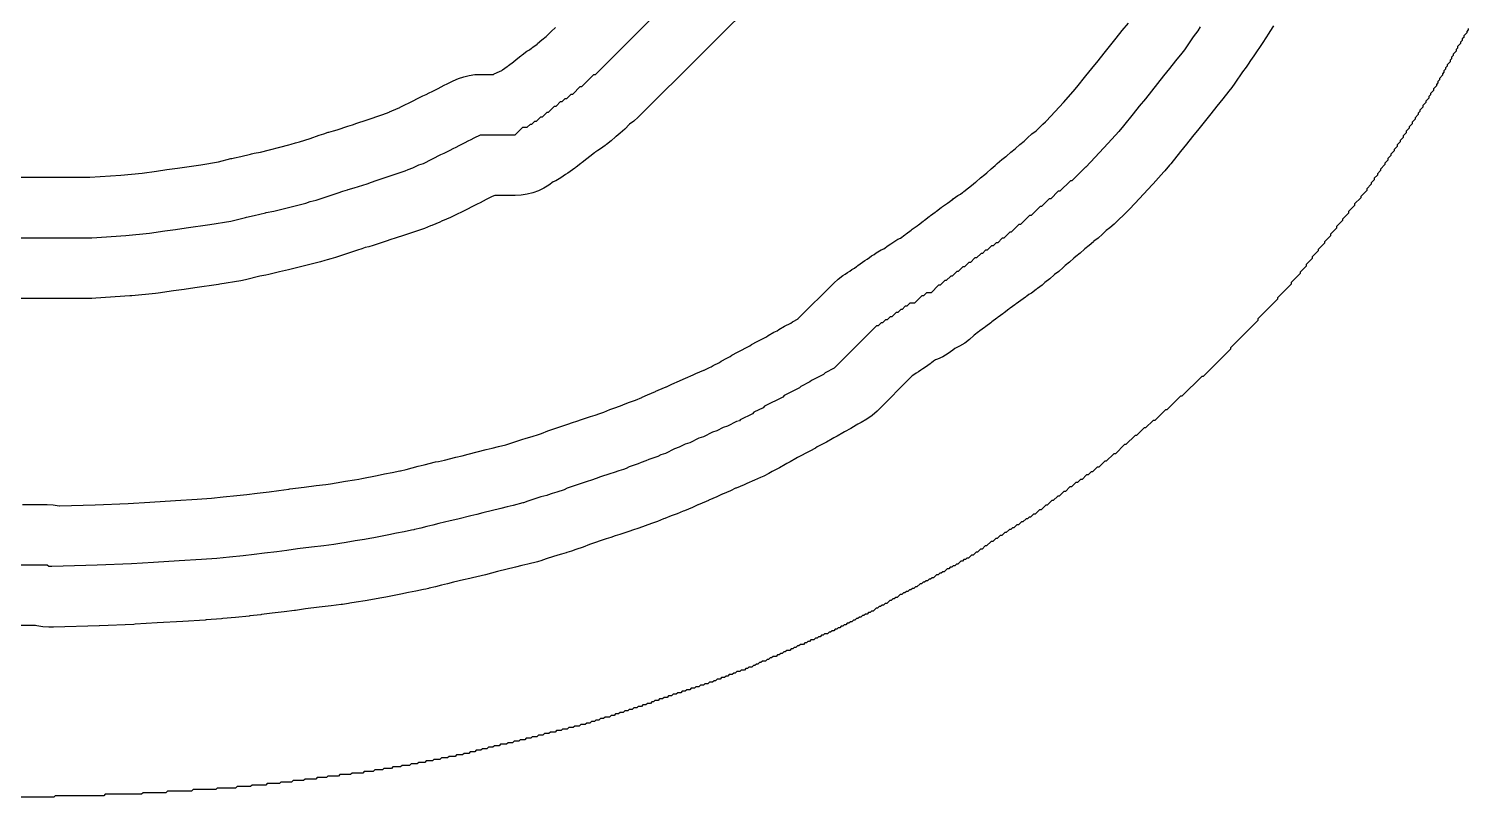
# Model space of a CAD drawing. Header units: millimetres. Extents: x 0 to 1800, y 0 to 406.
# Drawn here: x 1166.6 to 1261.6, y 51.5 to 102.3 of the extents above; entities that cross this region are included whole.
import ezdxf

# ---------------------------------------------------------------- set-up
doc = ezdxf.new("R2010")
doc.units = ezdxf.units.MM
for name, color, linetype in [('CENTERLINE', 1, 'Continuous'), ('GROOVE_8MM', 3, 'Continuous'), ('OUTLINE', 7, 'Continuous')]:
    doc.layers.add(name, color=color, linetype=linetype)

msp = doc.modelspace()

# ---------------------------------------------------------------- linework, layer by layer
at = {"layer": 'CENTERLINE'}
for points in [[(1156.63, 88.468), (1170.704, 88.468), (1172.957, 88.618), (1174.524, 88.775), (1175.541, 88.92), (1176.241, 89.02), (1176.941, 89.12), (1178.515, 89.345), (1179.885, 89.574), (1180.871, 89.82), (1180.922, 89.833), (1181.422, 89.933), (1182.171, 90.12), (1182.222, 90.133), (1182.722, 90.233), (1184.835, 90.761), (1185.135, 90.861), (1185.535, 90.961), (1186.387, 91.245), (1186.987, 91.445), (1187.287, 91.545), (1187.587, 91.645), (1187.635, 91.661), (1188.035, 91.761), (1188.887, 92.045), (1189.187, 92.145), (1189.487, 92.245), (1190.087, 92.445), (1191.407, 92.885), (1191.607, 92.985), (1191.907, 93.085), (1192.307, 93.285), (1192.607, 93.385), (1193.769, 93.966), (1193.969, 94.066), (1194.369, 94.266), (1194.569, 94.366), (1194.769, 94.466), (1194.969, 94.566), (1195.369, 94.766), (1195.569, 94.866), (1195.769, 94.966), (1195.969, 95.066), (1196.369, 95.266), (1196.373, 95.268), (1198.67, 95.268), (1199.17, 95.768), (1199.47, 95.768), (1199.67, 95.968), (1199.77, 95.968), (1199.97, 96.168), (1200.07, 96.168), (1200.37, 96.468), (1200.47, 96.468), (1200.77, 96.768), (1200.87, 96.768), (1201.27, 97.168), (1201.37, 97.168), (1201.67, 97.468), (1201.77, 97.468), (1201.97, 97.668), (1202.07, 97.668), (1202.37, 97.968), (1202.47, 97.968), (1202.97, 98.468), (1203.07, 98.468), (1203.87, 99.268), (1203.97, 99.268), (1212.414, 107.713)], [(1243.905, 102.401), (1243.739, 102.151), (1243.439, 101.751), (1242.87, 100.898), (1242.68, 100.661), (1242.28, 100.161), (1241.88, 99.661), (1241.48, 99.161), (1240.68, 98.161), (1240.28, 97.661), (1239.88, 97.161), (1239.48, 96.661), (1238.84, 95.861), (1238.526, 95.495), (1237.828, 94.718), (1236.659, 93.46), (1236.358, 93.142), (1236.33, 93.142), (1235.43, 92.242), (1235.33, 92.242), (1234.63, 91.542), (1234.53, 91.542), (1234.03, 91.042), (1233.93, 91.042), (1233.43, 90.542), (1233.33, 90.542), (1232.73, 89.942), (1232.63, 89.942), (1232.03, 89.342), (1231.93, 89.342), (1231.43, 88.842), (1231.33, 88.842), (1230.93, 88.442), (1230.83, 88.442), (1230.53, 88.142), (1230.43, 88.142), (1230.23, 87.942), (1230.13, 87.942), (1229.83, 87.642), (1229.73, 87.642), (1229.53, 87.442), (1229.43, 87.442), (1229.13, 87.142), (1229.03, 87.142), (1228.73, 86.842), (1228.63, 86.842), (1228.33, 86.542), (1228.23, 86.542), (1227.93, 86.242), (1227.83, 86.242), (1227.53, 85.942), (1227.43, 85.942), (1227.13, 85.642), (1227.03, 85.642), (1226.73, 85.342), (1226.63, 85.342), (1226.13, 84.842), (1225.83, 84.842), (1225.63, 84.642), (1225.53, 84.642), (1225.03, 84.142), (1224.73, 84.142), (1224.53, 83.942), (1224.43, 83.942), (1224.23, 83.742), (1224.13, 83.742), (1223.93, 83.542), (1223.83, 83.542), (1223.53, 83.242), (1223.43, 83.242), (1223.23, 83.042), (1223.13, 83.042), (1222.93, 82.842), (1222.83, 82.842), (1222.63, 82.642), (1222.53, 82.642), (1219.734, 79.845), (1219.134, 79.545), (1219.034, 79.445), (1218.234, 79.045), (1218.134, 78.945), (1217.534, 78.645), (1217.434, 78.545), (1216.434, 78.045), (1216.334, 77.945), (1215.134, 77.345), (1215.034, 77.245), (1214.434, 76.945), (1214.334, 76.845), (1213.534, 76.445), (1213.473, 76.385), (1213.293, 76.325), (1212.693, 76.025), (1212.393, 75.925), (1211.993, 75.725), (1211.693, 75.625), (1211.093, 75.325), (1210.793, 75.225), (1210.193, 74.925), (1209.893, 74.825), (1209.493, 74.625), (1209.193, 74.525), (1208.593, 74.225), (1208.293, 74.125), (1208.093, 74.025), (1207.493, 73.825), (1207.293, 73.725), (1206.993, 73.625), (1206.793, 73.525), (1206.193, 73.325), (1205.993, 73.225), (1205.813, 73.165), (1205.513, 73.065), (1205.213, 72.965), (1204.913, 72.865), (1204.313, 72.665), (1204.013, 72.565), (1203.713, 72.465), (1203.413, 72.365), (1202.093, 71.925), (1201.893, 71.825), (1201.413, 71.665), (1201.113, 71.565), (1200.813, 71.465), (1200.765, 71.449), (1200.365, 71.349), (1199.513, 71.065), (1199.213, 70.965), (1199.165, 70.949), (1198.529, 70.79), (1198.129, 70.69), (1197.729, 70.59), (1196.529, 70.29), (1196.129, 70.19), (1195.729, 70.09), (1194.878, 69.877), (1194.378, 69.777), (1193.629, 69.59), (1193.229, 69.49), (1192.829, 69.39), (1192.429, 69.29), (1192.029, 69.19), (1191.978, 69.177), (1191.831, 69.148), (1191.331, 69.048), (1190.831, 68.948), (1190.331, 68.848), (1189.331, 68.648), (1189.071, 68.596), (1188.712, 68.536), (1188.112, 68.436), (1187.512, 68.336), (1187.085, 68.265), (1186.691, 68.208), (1186.023, 68.125), (1185.223, 68.025), (1184.291, 67.908), (1183.591, 67.808), (1182.923, 67.725), (1182.123, 67.625), (1181.425, 67.538), (1180.711, 67.458), (1179.794, 67.367), (1178.966, 67.284), (1177.947, 67.205), (1176.483, 67.114), (1174.783, 67.014), (1173.325, 66.923), (1171.068, 66.832), (1168.071, 66.742), (1167.87, 66.742), (1167.77, 66.842), (1165.37, 66.842)]]:
    msp.add_lwpolyline(points, dxfattribs=at)
at = {"layer": 'GROOVE_8MM'}
for points in [[(1215.243, 104.884), (1206.798, 96.44), (1206.507, 96.176), (1206.226, 95.967), (1205.898, 95.64), (1205.607, 95.376), (1205.326, 95.167), (1205.298, 95.14), (1205.007, 94.876), (1204.692, 94.642), (1204.658, 94.622), (1204.607, 94.576), (1204.292, 94.342), (1204.134, 94.248), (1203.992, 94.142), (1203.958, 94.122), (1203.907, 94.076), (1203.592, 93.842), (1203.588, 93.84), (1203.407, 93.676), (1203.092, 93.442), (1203.058, 93.422), (1203.007, 93.376), (1202.692, 93.142), (1202.658, 93.122), (1202.607, 93.076), (1202.292, 92.842), (1202.134, 92.748), (1201.992, 92.642), (1201.834, 92.548), (1201.692, 92.442), (1201.355, 92.241), (1201.186, 92.161), (1200.893, 91.943), (1200.557, 91.741), (1200.202, 91.573), (1199.833, 91.441), (1199.453, 91.346), (1199.065, 91.288), (1198.673, 91.268), (1197.315, 91.267), (1197.158, 91.189), (1196.758, 90.989), (1196.558, 90.889), (1196.358, 90.789), (1196.158, 90.689), (1195.758, 90.489), (1195.558, 90.389), (1194.396, 89.807), (1193.872, 89.59), (1193.842, 89.58), (1193.696, 89.507), (1193.172, 89.29), (1193.084, 89.261), (1192.672, 89.09), (1191.352, 88.65), (1190.752, 88.45), (1190.452, 88.35), (1190.152, 88.25), (1189.3, 87.966), (1189.005, 87.881), (1188.754, 87.818), (1188.552, 87.75), (1188.252, 87.65), (1187.652, 87.45), (1186.8, 87.166), (1186.505, 87.081), (1186.254, 87.018), (1186.1, 86.966), (1185.805, 86.881), (1183.692, 86.352), (1183.506, 86.31), (1183.1, 86.229), (1182.392, 86.052), (1182.206, 86.01), (1181.8, 85.929), (1180.855, 85.693), (1180.542, 85.628), (1179.172, 85.4), (1179.081, 85.385), (1177.506, 85.161), (1176.806, 85.061), (1176.106, 84.961), (1175.09, 84.815), (1174.922, 84.795), (1173.355, 84.638), (1173.223, 84.627), (1170.97, 84.477), (1170.704, 84.468), (1156.63, 84.468)], [(1166.143, 70.842), (1167.77, 70.842), (1168.162, 70.822), (1168.55, 70.765), (1168.574, 70.759), (1170.928, 70.83), (1173.121, 70.918), (1174.534, 71.006), (1174.549, 71.007), (1176.241, 71.107), (1177.669, 71.196), (1178.614, 71.268), (1179.396, 71.347), (1180.291, 71.436), (1180.956, 71.51), (1181.626, 71.594), (1182.426, 71.694), (1183.06, 71.773), (1183.725, 71.868), (1183.795, 71.877), (1184.726, 71.994), (1185.526, 72.094), (1186.16, 72.173), (1186.473, 72.218), (1186.854, 72.281), (1187.454, 72.381), (1188.054, 72.481), (1188.35, 72.531), (1188.547, 72.57), (1189.547, 72.77), (1190.047, 72.87), (1190.547, 72.97), (1191.047, 73.07), (1191.1, 73.081), (1191.459, 73.17), (1191.859, 73.27), (1192.259, 73.37), (1192.659, 73.47), (1193.408, 73.658), (1193.594, 73.699), (1194, 73.781), (1194.759, 73.97), (1195.159, 74.07), (1195.559, 74.17), (1196.759, 74.47), (1197.159, 74.57), (1197.559, 74.67), (1198.046, 74.792), (1198.248, 74.86), (1199.1, 75.143), (1199.395, 75.229), (1199.646, 75.292), (1199.848, 75.36), (1200.148, 75.46), (1200.416, 75.549), (1200.828, 75.719), (1202.148, 76.16), (1202.448, 76.26), (1202.748, 76.36), (1203.048, 76.46), (1203.648, 76.66), (1203.948, 76.76), (1204.248, 76.86), (1204.516, 76.949), (1204.928, 77.119), (1205.316, 77.249), (1205.728, 77.419), (1205.816, 77.449), (1206.228, 77.619), (1206.616, 77.749), (1207.028, 77.919), (1207.058, 77.93), (1207.404, 78.102), (1207.928, 78.319), (1207.958, 78.33), (1208.104, 78.402), (1208.628, 78.619), (1208.658, 78.63), (1209.004, 78.802), (1209.528, 79.019), (1209.558, 79.03), (1209.904, 79.202), (1210.428, 79.419), (1210.458, 79.43), (1210.604, 79.502), (1211.128, 79.719), (1211.158, 79.73), (1211.504, 79.902), (1211.611, 79.947), (1211.745, 80.023), (1212.162, 80.231), (1212.272, 80.311), (1212.645, 80.523), (1212.862, 80.631), (1212.972, 80.711), (1213.345, 80.923), (1214.162, 81.331), (1214.272, 81.411), (1214.645, 81.623), (1215.262, 81.931), (1215.372, 82.011), (1215.745, 82.223), (1215.962, 82.331), (1216.072, 82.411), (1216.445, 82.623), (1216.862, 82.831), (1216.972, 82.911), (1217.345, 83.123), (1217.364, 83.133), (1219.702, 85.47), (1219.993, 85.734), (1220.308, 85.968), (1220.466, 86.062), (1220.608, 86.168), (1220.766, 86.262), (1220.908, 86.368), (1221.066, 86.462), (1221.208, 86.568), (1221.242, 86.588), (1221.293, 86.634), (1221.608, 86.868), (1221.766, 86.962), (1221.908, 87.068), (1222.066, 87.162), (1222.208, 87.268), (1222.366, 87.362), (1222.508, 87.468), (1222.845, 87.669), (1223.014, 87.749), (1223.308, 87.968), (1223.466, 88.062), (1223.608, 88.168), (1223.945, 88.369), (1224.114, 88.449), (1224.408, 88.668), (1224.442, 88.688), (1224.493, 88.734), (1224.808, 88.968), (1224.842, 88.988), (1224.893, 89.034), (1225.208, 89.268), (1225.242, 89.288), (1225.293, 89.334), (1225.608, 89.568), (1225.642, 89.588), (1225.693, 89.634), (1226.008, 89.868), (1226.042, 89.888), (1226.093, 89.934), (1226.408, 90.168), (1226.442, 90.188), (1226.493, 90.234), (1226.808, 90.468), (1226.842, 90.488), (1226.893, 90.534), (1227.208, 90.768), (1227.366, 90.862), (1227.508, 90.968), (1227.542, 90.988), (1227.593, 91.034), (1227.908, 91.268), (1228.066, 91.362), (1228.208, 91.468), (1228.242, 91.488), (1228.293, 91.534), (1228.608, 91.768), (1228.612, 91.77), (1228.793, 91.934), (1229.074, 92.143), (1229.102, 92.17), (1229.393, 92.434), (1229.674, 92.643), (1229.802, 92.77), (1230.093, 93.034), (1230.374, 93.243), (1230.502, 93.37), (1230.793, 93.634), (1231.074, 93.843), (1231.102, 93.87), (1231.393, 94.134), (1231.674, 94.343), (1231.702, 94.37), (1231.993, 94.634), (1232.274, 94.843), (1232.502, 95.07), (1232.793, 95.334), (1233.074, 95.543), (1233.502, 95.97), (1233.682, 96.133), (1233.742, 96.197), (1234.875, 97.417), (1235.521, 98.135), (1235.759, 98.413), (1236.357, 99.16), (1236.757, 99.66), (1237.157, 100.16), (1237.557, 100.66), (1238.357, 101.66), (1238.757, 102.16), (1239.157, 102.66)], [(1157.403, 92.468), (1170.571, 92.468), (1172.625, 92.605), (1174.042, 92.747), (1174.975, 92.88), (1175.675, 92.98), (1176.375, 93.08), (1177.903, 93.298), (1179.07, 93.493), (1179.901, 93.701), (1179.952, 93.713), (1180.137, 93.755), (1180.544, 93.836), (1181.201, 94.001), (1181.252, 94.013), (1181.437, 94.055), (1181.844, 94.136), (1183.716, 94.604), (1183.87, 94.656), (1184.165, 94.742), (1184.416, 94.804), (1185.122, 95.04), (1185.722, 95.24), (1186.022, 95.34), (1186.322, 95.44), (1186.37, 95.456), (1186.665, 95.542), (1186.916, 95.604), (1187.622, 95.84), (1187.922, 95.94), (1188.222, 96.04), (1188.822, 96.24), (1189.93, 96.609), (1190.342, 96.78), (1190.373, 96.79), (1190.518, 96.863), (1191.042, 97.08), (1191.073, 97.09), (1191.98, 97.544), (1192.18, 97.644), (1192.58, 97.844), (1192.78, 97.944), (1192.98, 98.044), (1193.18, 98.144), (1193.58, 98.344), (1193.78, 98.444), (1193.98, 98.544), (1194.18, 98.644), (1194.58, 98.844), (1194.584, 98.846), (1194.923, 98.996), (1195.275, 99.114), (1195.636, 99.2), (1196.003, 99.251), (1196.373, 99.268), (1197.238, 99.268), (1197.284, 99.296), (1197.639, 99.464), (1197.782, 99.515), (1197.832, 99.56), (1198.148, 99.794), (1198.182, 99.815), (1198.232, 99.86), (1198.548, 100.094), (1198.552, 100.097), (1198.732, 100.26), (1199.048, 100.494), (1199.082, 100.515), (1199.132, 100.56), (1199.448, 100.794), (1199.606, 100.889), (1199.748, 100.994), (1199.782, 101.015), (1199.832, 101.06), (1200.114, 101.269), (1200.141, 101.297), (1200.432, 101.56), (1200.714, 101.769), (1201.041, 102.097), (1201.332, 102.36)], [(1248.735, 102.484), (1248.511, 102.098), (1248.434, 101.982), (1248.234, 101.682), (1248.034, 101.382), (1247.434, 100.482), (1247.234, 100.182), (1247.067, 99.932), (1246.939, 99.751), (1246.705, 99.44), (1246.198, 98.679), (1245.993, 98.399), (1245.804, 98.162), (1245.404, 97.662), (1245.004, 97.162), (1244.604, 96.662), (1243.804, 95.662), (1243.404, 95.162), (1243.004, 94.662), (1242.604, 94.162), (1241.964, 93.362), (1241.877, 93.258), (1241.564, 92.892), (1241.5, 92.819), (1240.801, 92.043), (1240.759, 91.997), (1239.591, 90.738), (1239.563, 90.709), (1239.261, 90.391), (1239.143, 90.271), (1238.216, 89.371), (1237.927, 89.117), (1237.692, 88.947), (1237.459, 88.713), (1237.168, 88.45), (1236.886, 88.241), (1236.859, 88.213), (1236.568, 87.95), (1236.286, 87.741), (1236.259, 87.713), (1235.968, 87.45), (1235.686, 87.241), (1235.559, 87.113), (1235.268, 86.85), (1234.986, 86.641), (1234.859, 86.513), (1234.568, 86.25), (1234.286, 86.041), (1234.259, 86.013), (1233.968, 85.75), (1233.652, 85.516), (1233.648, 85.513), (1233.468, 85.35), (1233.152, 85.116), (1233.118, 85.095), (1233.068, 85.05), (1232.752, 84.816), (1232.594, 84.721), (1232.452, 84.616), (1232.418, 84.595), (1232.368, 84.55), (1232.052, 84.316), (1231.894, 84.221), (1231.752, 84.116), (1231.718, 84.095), (1231.668, 84.05), (1231.352, 83.816), (1231.318, 83.795), (1231.268, 83.75), (1230.952, 83.516), (1230.918, 83.495), (1230.868, 83.45), (1230.552, 83.216), (1230.518, 83.195), (1230.468, 83.15), (1230.152, 82.916), (1230.118, 82.895), (1230.068, 82.85), (1229.752, 82.616), (1229.718, 82.595), (1229.668, 82.55), (1229.352, 82.316), (1229.318, 82.295), (1229.268, 82.25), (1228.986, 82.041), (1228.959, 82.013), (1228.668, 81.75), (1228.352, 81.516), (1228.016, 81.314), (1227.689, 81.159), (1227.568, 81.05), (1227.252, 80.816), (1226.916, 80.614), (1226.561, 80.446), (1226.417, 80.395), (1226.294, 80.321), (1226.152, 80.216), (1226.118, 80.195), (1226.068, 80.15), (1225.752, 79.916), (1225.594, 79.821), (1225.452, 79.716), (1225.294, 79.621), (1225.152, 79.516), (1224.994, 79.421), (1224.886, 79.341), (1222.562, 77.017), (1222.243, 76.73), (1221.895, 76.479), (1221.522, 76.267), (1221.305, 76.159), (1221.195, 76.079), (1220.822, 75.867), (1220.405, 75.659), (1220.295, 75.579), (1219.922, 75.367), (1219.705, 75.259), (1219.595, 75.179), (1219.222, 74.967), (1218.605, 74.659), (1218.495, 74.579), (1218.122, 74.367), (1217.305, 73.959), (1217.195, 73.879), (1216.822, 73.667), (1216.605, 73.559), (1216.495, 73.479), (1216.122, 73.267), (1215.635, 73.024), (1215.416, 72.888), (1215.084, 72.724), (1214.868, 72.64), (1214.482, 72.447), (1213.958, 72.23), (1213.927, 72.22), (1213.782, 72.147), (1213.258, 71.93), (1213.227, 71.92), (1212.882, 71.747), (1212.358, 71.53), (1212.327, 71.52), (1211.982, 71.347), (1211.458, 71.13), (1211.427, 71.12), (1211.282, 71.047), (1210.758, 70.83), (1210.727, 70.82), (1210.382, 70.647), (1209.858, 70.43), (1209.77, 70.401), (1209.358, 70.23), (1208.97, 70.101), (1208.558, 69.93), (1208.47, 69.901), (1208.058, 69.73), (1207.67, 69.601), (1207.258, 69.43), (1207.078, 69.37), (1206.778, 69.27), (1206.478, 69.17), (1206.178, 69.07), (1205.578, 68.87), (1205.278, 68.77), (1204.978, 68.67), (1204.678, 68.57), (1203.57, 68.201), (1203.158, 68.03), (1202.678, 67.87), (1202.378, 67.77), (1202.078, 67.67), (1202.03, 67.654), (1201.735, 67.568), (1201.484, 67.505), (1200.778, 67.27), (1200.478, 67.17), (1200.43, 67.154), (1200.135, 67.068), (1199.499, 66.909), (1199.099, 66.809), (1198.699, 66.709), (1197.499, 66.409), (1197.099, 66.309), (1196.699, 66.209), (1195.848, 65.996), (1195.663, 65.955), (1195.256, 65.873), (1194.599, 65.709), (1194.199, 65.609), (1193.799, 65.509), (1193.399, 65.409), (1192.999, 65.309), (1192.948, 65.296), (1192.763, 65.255), (1192.616, 65.225), (1192.116, 65.125), (1191.616, 65.025), (1191.116, 64.925), (1190.116, 64.725), (1189.855, 64.673), (1189.728, 64.65), (1189.369, 64.59), (1188.769, 64.49), (1188.169, 64.39), (1187.743, 64.319), (1187.651, 64.305), (1187.256, 64.248), (1187.187, 64.239), (1186.519, 64.156), (1185.719, 64.056), (1184.822, 63.944), (1184.156, 63.848), (1184.087, 63.839), (1183.419, 63.756), (1182.619, 63.656), (1181.922, 63.569), (1181.867, 63.562), (1181.153, 63.483), (1181.109, 63.478), (1180.192, 63.386), (1179.364, 63.304), (1179.273, 63.296), (1178.254, 63.217), (1178.197, 63.213), (1176.733, 63.122), (1176.718, 63.121), (1175.026, 63.021), (1173.575, 62.931), (1173.485, 62.926), (1171.228, 62.836), (1171.189, 62.834), (1168.192, 62.743), (1168.071, 62.742), (1167.87, 62.742), (1167.478, 62.761), (1167.089, 62.819), (1166.997, 62.842), (1165.37, 62.842)]]:
    msp.add_lwpolyline(points, dxfattribs=at)
at = {"layer": 'OUTLINE'}
msp.add_lwpolyline([(1261.6, 102.305), (1261.6, 102.205), (1261.5, 102.105), (1261.5, 102.005), (1261.3, 101.805), (1261.3, 101.705), (1261.2, 101.605), (1261.2, 101.505), (1261.1, 101.405), (1261.1, 101.305), (1260.9, 101.105), (1260.9, 101.005), (1260.8, 100.905), (1260.8, 100.805), (1260.6, 100.605), (1260.6, 100.505), (1260.5, 100.405), (1260.5, 100.305), (1260.4, 100.205), (1260.4, 100.105), (1260.2, 99.905), (1260.2, 99.805), (1260.1, 99.705), (1260.1, 99.605), (1260, 99.505), (1260, 99.405), (1259.9, 99.305), (1259.9, 99.205), (1259.7, 99.005), (1259.7, 98.905), (1259.6, 98.805), (1259.6, 98.705), (1259.5, 98.605), (1259.5, 98.505), (1259.3, 98.305), (1259.3, 98.205), (1259.1, 98.005), (1259.1, 97.905), (1259, 97.805), (1259, 97.705), (1258.8, 97.505), (1258.8, 97.405), (1258.6, 97.205), (1258.6, 97.105), (1258.4, 96.905), (1258.4, 96.805), (1258.3, 96.705), (1258.3, 96.605), (1258.1, 96.405), (1258.1, 96.305), (1257.9, 96.105), (1257.9, 96.005), (1257.7, 95.805), (1257.7, 95.705), (1257.5, 95.505), (1257.5, 95.405), (1257.3, 95.205), (1257.3, 95.105), (1257.1, 94.905), (1257.1, 94.805), (1256.9, 94.605), (1256.9, 94.505), (1256.7, 94.305), (1256.7, 94.205), (1256.5, 94.005), (1256.5, 93.905), (1256.3, 93.705), (1256.3, 93.605), (1256.1, 93.405), (1256.1, 93.305), (1255.8, 93.005), (1255.8, 92.905), (1255.6, 92.705), (1255.6, 92.605), (1255.4, 92.405), (1255.4, 92.305), (1255.2, 92.105), (1255.2, 92.005), (1254.9, 91.705), (1254.9, 91.605), (1254.5, 91.205), (1254.5, 91.105), (1254.1, 90.705), (1254.1, 90.605), (1253.7, 90.205), (1253.7, 90.105), (1253.3, 89.705), (1253.3, 89.605), (1252.9, 89.205), (1252.9, 89.105), (1252.5, 88.705), (1252.5, 88.605), (1252.1, 88.205), (1252.1, 88.105), (1251.7, 87.705), (1251.7, 87.605), (1251.3, 87.205), (1251.3, 87.105), (1250.9, 86.705), (1250.9, 86.605), (1250.5, 86.205), (1250.5, 86.105), (1249.9, 85.505), (1249.9, 85.405), (1249, 84.505), (1249, 84.405), (1247.7, 83.105), (1247.7, 83.005), (1245.9, 81.205), (1245.9, 81.105), (1244.1, 79.305), (1244, 79.305), (1242.7, 78.005), (1242.6, 78.005), (1241.7, 77.105), (1241.6, 77.105), (1240.9, 76.405), (1240.8, 76.405), (1240.3, 75.905), (1240.2, 75.905), (1239.7, 75.405), (1239.6, 75.405), (1239, 74.805), (1238.9, 74.805), (1238.3, 74.205), (1238.2, 74.205), (1237.7, 73.705), (1237.6, 73.705), (1237.2, 73.305), (1237.1, 73.305), (1236.8, 73.005), (1236.7, 73.005), (1236.5, 72.805), (1236.4, 72.805), (1236.1, 72.505), (1236, 72.505), (1235.8, 72.305), (1235.7, 72.305), (1235.4, 72.005), (1235.3, 72.005), (1235, 71.705), (1234.9, 71.705), (1234.6, 71.405), (1234.5, 71.405), (1234.2, 71.105), (1234.1, 71.105), (1233.8, 70.805), (1233.7, 70.805), (1233.4, 70.505), (1233.3, 70.505), (1233, 70.205), (1232.9, 70.205), (1232.7, 70.005), (1232.6, 70.005), (1232.5, 69.905), (1232.4, 69.905), (1232.2, 69.705), (1232.1, 69.705), (1231.9, 69.505), (1231.8, 69.505), (1231.6, 69.305), (1231.5, 69.305), (1231.4, 69.205), (1231.3, 69.205), (1231.1, 69.005), (1231, 69.005), (1230.8, 68.805), (1230.7, 68.805), (1230.5, 68.605), (1230.4, 68.605), (1230.2, 68.405), (1230.1, 68.405), (1229.8, 68.105), (1229.7, 68.105), (1229.5, 67.905), (1229.4, 67.905), (1229.2, 67.705), (1229.1, 67.705), (1228.9, 67.505), (1228.8, 67.505), (1228.6, 67.305), (1228.5, 67.305), (1228.4, 67.205), (1228.3, 67.205), (1228.2, 67.105), (1228.1, 67.105), (1227.9, 66.905), (1227.8, 66.905), (1227.7, 66.805), (1227.6, 66.805), (1227.5, 66.705), (1227.4, 66.705), (1227.3, 66.605), (1227.2, 66.605), (1227, 66.405), (1226.9, 66.405), (1226.8, 66.305), (1226.7, 66.305), (1226.6, 66.205), (1226.5, 66.205), (1226.3, 66.005), (1226.2, 66.005), (1226.1, 65.905), (1226, 65.905), (1225.9, 65.805), (1225.8, 65.805), (1225.7, 65.705), (1225.6, 65.705), (1225.5, 65.605), (1225.4, 65.605), (1225.2, 65.405), (1225.1, 65.405), (1225, 65.305), (1224.9, 65.305), (1224.8, 65.205), (1224.7, 65.205), (1224.6, 65.105), (1224.5, 65.105), (1224.4, 65.005), (1224.3, 65.005), (1224.2, 64.905), (1224.1, 64.905), (1223.9, 64.705), (1223.8, 64.705), (1223.7, 64.605), (1223.6, 64.605), (1223.5, 64.505), (1223.4, 64.505), (1223.2, 64.305), (1223.1, 64.305), (1223, 64.205), (1222.9, 64.205), (1222.8, 64.105), (1222.7, 64.105), (1222.6, 64.005), (1222.5, 64.005), (1222.3, 63.805), (1222.2, 63.805), (1222.1, 63.705), (1222, 63.705), (1221.9, 63.605), (1221.8, 63.605), (1221.7, 63.505), (1221.6, 63.505), (1221.5, 63.405), (1221.4, 63.405), (1221.3, 63.305), (1221.2, 63.305), (1221.1, 63.205), (1221, 63.205), (1220.9, 63.105), (1220.8, 63.105), (1220.7, 63.005), (1220.6, 63.005), (1220.5, 62.905), (1220.4, 62.905), (1220.3, 62.805), (1220.2, 62.805), (1220.1, 62.705), (1220, 62.705), (1219.9, 62.605), (1219.8, 62.605), (1219.7, 62.505), (1219.6, 62.505), (1219.5, 62.405), (1219.4, 62.405), (1219.3, 62.305), (1219.1, 62.305), (1219, 62.205), (1218.9, 62.205), (1218.8, 62.105), (1218.7, 62.105), (1218.6, 62.005), (1218.5, 62.005), (1218.4, 61.905), (1218.2, 61.905), (1218.1, 61.805), (1218, 61.805), (1217.9, 61.705), (1217.8, 61.705), (1217.7, 61.605), (1217.5, 61.605), (1217.4, 61.505), (1217.3, 61.505), (1217.2, 61.405), (1217.1, 61.405), (1217, 61.305), (1216.9, 61.305), (1216.8, 61.205), (1216.6, 61.205), (1216.5, 61.105), (1216.4, 61.105), (1216.3, 61.005), (1216.2, 61.005), (1216.1, 60.905), (1216, 60.905), (1215.9, 60.805), (1215.7, 60.805), (1215.6, 60.705), (1215.5, 60.705), (1215.4, 60.605), (1215.3, 60.605), (1215.2, 60.505), (1215, 60.505), (1214.9, 60.405), (1214.8, 60.405), (1214.7, 60.305), (1214.6, 60.305), (1214.5, 60.205), (1214.4, 60.205), (1214.3, 60.105), (1214.1, 60.105), (1214, 60.005), (1213.9, 60.005), (1213.8, 59.905), (1213.6, 59.905), (1213.5, 59.805), (1213.3, 59.805), (1213.2, 59.705), (1213.1, 59.705), (1213, 59.605), (1212.8, 59.605), (1212.7, 59.505), (1212.6, 59.505), (1212.5, 59.405), (1212.3, 59.405), (1212.2, 59.305), (1212, 59.305), (1211.9, 59.205), (1211.8, 59.205), (1211.7, 59.105), (1211.5, 59.105), (1211.4, 59.005), (1211.2, 59.005), (1211.1, 58.905), (1210.9, 58.905), (1210.8, 58.805), (1210.6, 58.805), (1210.5, 58.705), (1210.3, 58.705), (1210.2, 58.605), (1210, 58.605), (1209.9, 58.505), (1209.7, 58.505), (1209.6, 58.405), (1209.4, 58.405), (1209.3, 58.305), (1209.1, 58.305), (1209, 58.205), (1208.8, 58.205), (1208.7, 58.105), (1208.5, 58.105), (1208.4, 58.005), (1208.2, 58.005), (1208.1, 57.905), (1207.9, 57.905), (1207.8, 57.805), (1207.7, 57.805), (1207.6, 57.705), (1207.4, 57.705), (1207.3, 57.605), (1207.1, 57.605), (1207, 57.505), (1206.8, 57.505), (1206.7, 57.405), (1206.5, 57.405), (1206.4, 57.305), (1206.2, 57.305), (1206.1, 57.205), (1205.9, 57.205), (1205.8, 57.105), (1205.6, 57.105), (1205.5, 57.005), (1205.3, 57.005), (1205.2, 56.905), (1205, 56.905), (1204.9, 56.805), (1204.6, 56.805), (1204.5, 56.705), (1204.3, 56.705), (1204.2, 56.605), (1204, 56.605), (1203.9, 56.505), (1203.7, 56.505), (1203.6, 56.405), (1203.4, 56.405), (1203.3, 56.305), (1203, 56.305), (1202.9, 56.205), (1202.6, 56.205), (1202.5, 56.105), (1202.2, 56.105), (1202.1, 56.005), (1201.8, 56.005), (1201.7, 55.905), (1201.4, 55.905), (1201.3, 55.805), (1201, 55.805), (1200.9, 55.705), (1200.6, 55.705), (1200.5, 55.605), (1200.2, 55.605), (1200.1, 55.505), (1199.8, 55.505), (1199.7, 55.405), (1199.4, 55.405), (1199.3, 55.305), (1199, 55.305), (1198.9, 55.205), (1198.6, 55.205), (1198.5, 55.105), (1198.2, 55.105), (1198.1, 55.005), (1197.7, 55.005), (1197.6, 54.905), (1197.3, 54.905), (1197.2, 54.805), (1196.9, 54.805), (1196.8, 54.705), (1196.5, 54.705), (1196.4, 54.605), (1196.1, 54.605), (1196, 54.505), (1195.7, 54.505), (1195.6, 54.405), (1195.3, 54.405), (1195.2, 54.305), (1194.8, 54.305), (1194.7, 54.205), (1194.3, 54.205), (1194.2, 54.105), (1193.8, 54.105), (1193.7, 54.005), (1193.3, 54.005), (1193.2, 53.905), (1192.8, 53.905), (1192.7, 53.805), (1192.3, 53.805), (1192.2, 53.705), (1191.8, 53.705), (1191.7, 53.605), (1191.2, 53.605), (1191.1, 53.505), (1190.6, 53.505), (1190.5, 53.405), (1190, 53.405), (1189.9, 53.305), (1189.4, 53.305), (1189.3, 53.205), (1188.7, 53.205), (1188.6, 53.105), (1187.9, 53.105), (1187.8, 53.005), (1187.1, 53.005), (1187, 52.905), (1186.3, 52.905), (1186.2, 52.805), (1185.6, 52.805), (1185.5, 52.705), (1184.8, 52.705), (1184.7, 52.605), (1184, 52.605), (1183.9, 52.505), (1183.2, 52.505), (1183.1, 52.405), (1182.3, 52.405), (1182.2, 52.305), (1181.3, 52.305), (1181.2, 52.205), (1180.3, 52.205), (1180.2, 52.105), (1179, 52.105), (1178.9, 52.005), (1177.4, 52.005), (1177.3, 51.905), (1175.7, 51.905), (1175.6, 51.805), (1174.1, 51.805), (1174, 51.705), (1171.6, 51.705), (1171.5, 51.605), (1168.3, 51.605), (1168.2, 51.505), (1164.9, 51.505)], dxfattribs=at)

doc.saveas('drawing.dxf')
